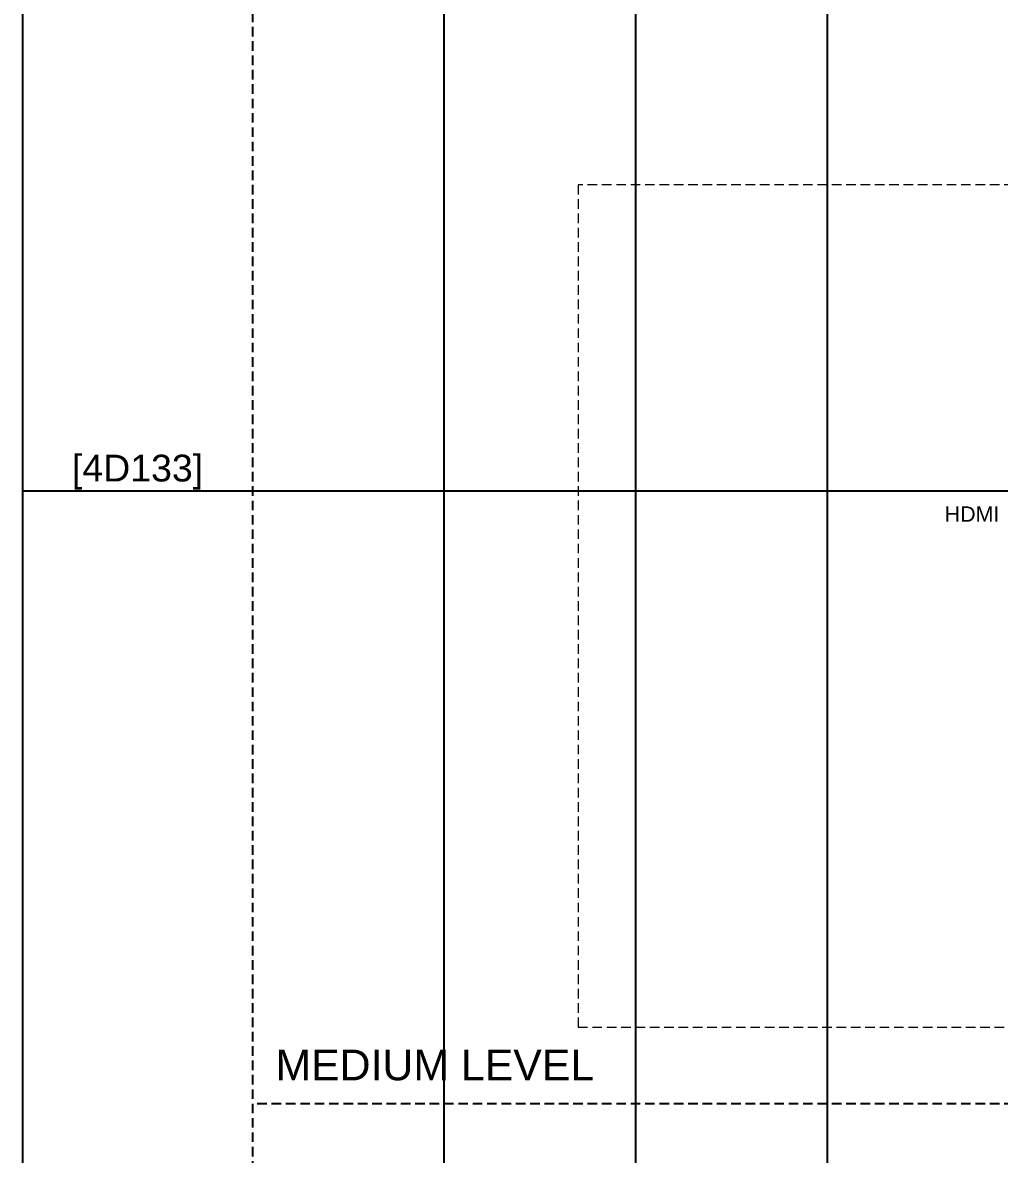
# Model space of a CAD drawing. Header units: millimetres. Extents: x -71336 to -35435, y -26189 to 22712.
# Drawn here: x -41271.6 to -41144.1, y -5488 to -5340.2 of the extents above; entities that cross this region are included whole.
import ezdxf

# ---------------------------------------------------------------- set-up
doc = ezdxf.new("R2010")
doc.units = ezdxf.units.MM
doc.linetypes.add('DASHED2', pattern=[0.375, 0.25, -0.125])
doc.layers.add('SC - Cat - Green - Data', color=84, linetype='Continuous')
doc.layers.add('SC - Text', color=7, linetype='Continuous')
doc.layers.add('SC - Equipment', color=7, linetype='Continuous', lineweight=13)
doc.layers.add('SC - Xlines', color=252, linetype='Continuous', plot=False)
doc.styles.add('ARIAL', font='arial.ttf')
doc.styles.get("Standard").update_dxf_attribs({"font": 'arial.ttf', "height": 35})

msp = doc.modelspace()

# ---------------------------------------------------------------- linework, layer by layer
at = {"color": 30, "linetype": 'DASHED2', "ltscale": 5}
msp.add_line((-41241.645, -4973.253), (-41241.645, -5649.498), dxfattribs=at)
at = {"color": 31, "linetype": 'DASHED2', "ltscale": 5}
msp.add_line((-40641.645, -5481.375), (-41241.645, -5481.375), dxfattribs=at)
at = {"layer": 'SC - Cat - Green - Data', "ltscale": 5}
msp.add_lwpolyline([(-41068.145, -5401.375), (-41271.645, -5401.375)], dxfattribs=at)
at = {"layer": 'SC - Equipment', "color": 251, "linetype": 'DASHED2', "ltscale": 5, "true_color": 0x636466}
msp.add_lwpolyline([(-40934.144, -5361.375), (-41199.144, -5361.375), (-41199.145, -5471.375), (-40934.145, -5471.375)], close=True, dxfattribs=at)
at = {"layer": 'SC - Xlines', "ltscale": 5}
for points in [[(-41271.645, -4973.253), (-41271.645, -5649.498)], [(-41191.645, -4973.253), (-41191.645, -5649.498)]]:
    msp.add_lwpolyline(points, dxfattribs=at)
at = {"layer": 'SC - Xlines', "color": 250, "ltscale": 5}
for points in [[(-41216.645, -4973.253), (-41216.645, -5649.498)], [(-41166.645, -4973.253), (-41166.645, -5649.498)]]:
    msp.add_lwpolyline(points, dxfattribs=at)

# ---------------------------------------------------------------- texts
at = {"layer": 'SC - Equipment', "ltscale": 5, "insert": (-41144.145, -5404.375), "char_height": 2, "width": 5.77361, "attachment_point": 6}
msp.add_mtext('HDMI', dxfattribs=at)
at = {"layer": 'SC - Text', "insert": (-41256.645, -5401.175), "char_height": 3.5, "width": 12.99494, "attachment_point": 8}
msp.add_mtext('[4D133]', dxfattribs=at)
at = {"layer": 'SC - Text', "insert": (-41238.645, -5478.375), "char_height": 4, "attachment_point": 7, "style": 'ARIAL'}
msp.add_mtext('MEDIUM LEVEL', dxfattribs=at)

doc.saveas('drawing.dxf')
